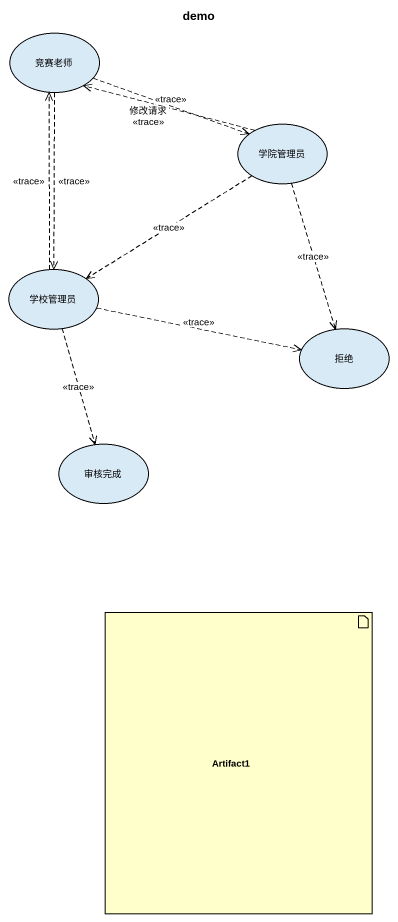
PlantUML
@startuml
title demo
usecase 竞赛老师
usecase 学院管理员
usecase 学校管理员
usecase 拒绝
usecase 审核完成
artifact Artifact1
竞赛老师 .right.> 学院管理员 : <<trace>>
竞赛老师 ..> 学校管理员 : <<trace>>
学院管理员 .left.> 竞赛老师 : 修改请求\n<<trace>>
学院管理员 ..> 学校管理员 : <<trace>>
学院管理员 ..> 拒绝 : <<trace>>
学校管理员 .up.> 竞赛老师 : <<trace>>
学校管理员 .right.> 拒绝 : <<trace>>
学校管理员 ..> 审核完成 : <<trace>>
@enduml
